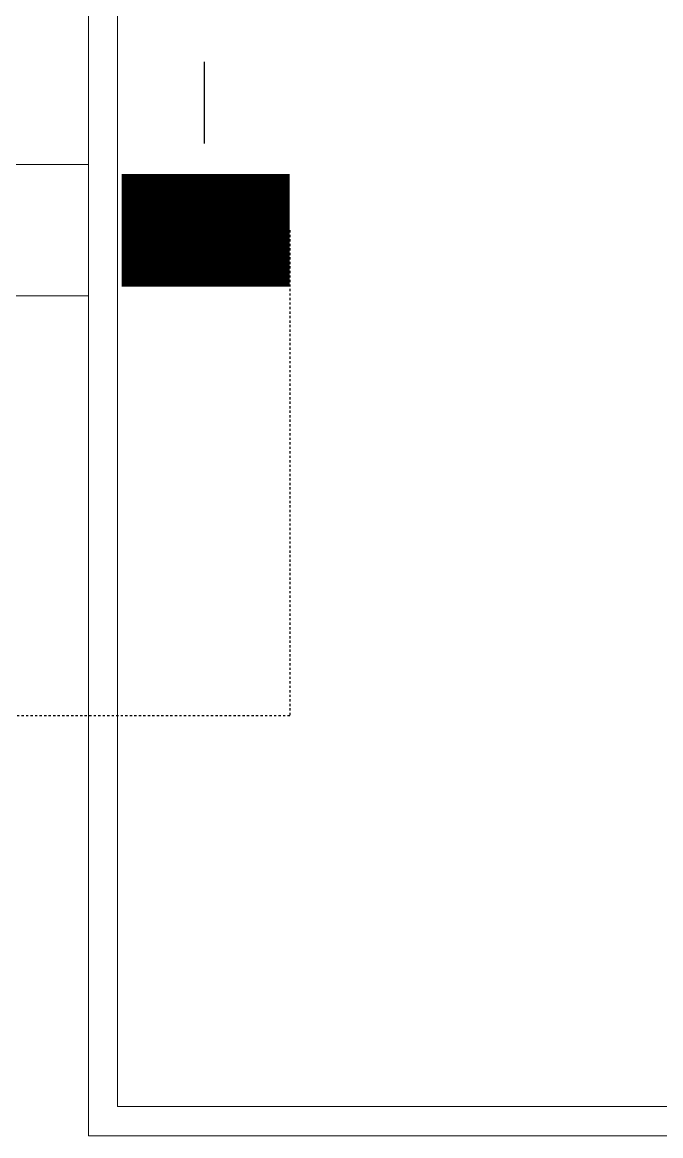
# Model space of a CAD drawing. Header units: feet. Extents: x -12372 to 90117, y -14865 to 4121.
# Drawn here: x 5031.17 to 5059.49, y 3657.78 to 3707.16 of the extents above; entities that cross this region are included whole.
import ezdxf

# ---------------------------------------------------------------- set-up
doc = ezdxf.new("R2010")
doc.units = ezdxf.units.FT
doc.header["$MEASUREMENT"] = 0
doc.linetypes.add('HIDDEN', pattern=[0.375, 0.25, -0.125])
for name, color, linetype in [('E-HARN-COMP', 8, 'Continuous'), ('E-TRNK-CABL-NEG', 6, 'HIDDEN'), ('Polarity-Text', 7, 'Continuous')]:
    doc.layers.add(name, color=color, linetype=linetype)

# ---------------------------------------------------------------- blocks, each defined once
blk = doc.blocks.new('A$C47dfd34d')
at = {"lineweight": 5}
for points in [[(4.12817, 0.41332), (4.12817, 0), (4.33316, 0), (4.33316, 0.41332)], [(4.12817, 0), (4.12817, 0.41332)], [(4.32649, 0.40665), (4.32649, 0.00667), (4.13483, 0.00667), (4.13483, 0.40665)], [(4.13483, 0.00667), (4.13483, 0.40665)]]:
    blk.add_lwpolyline(points, close=True, dxfattribs=at)
blk.add_lwpolyline([(4.12817, 0.19166), (4.09483, 0.19166), (4.09483, 0.17166), (4.0915, 0.17166), (4.0915, 0.19166), (4.09483, 0.19166), (4.09483, 0.22166), (4.12817, 0.22166)], dxfattribs=at)

msp = doc.modelspace()

# ---------------------------------------------------------------- linework, layer by layer
at = {"layer": 'E-HARN-COMP', "const_width": 5}
msp.add_lwpolyline([(5043.036, 3697.936), (5035.581, 3697.936)], dxfattribs=at)
at = {"layer": 'E-TRNK-CABL-NEG', "ltscale": 0.1}
msp.add_lwpolyline([(5043.036, 3697.936), (5043.036, 3676.401), (5009.733, 3676.401)], dxfattribs=at)
at = {"layer": 'Polarity-Text'}
msp.add_line((5039.231, 3705.401), (5039.231, 3701.781), dxfattribs=at)

# ---------------------------------------------------------------- block references
at = {"xscale": 194.318304, "yscale": 194.318304, "zscale": 194.318304}
msp.add_blockref('A$C47dfd34d', (4231.926, 3657.779), dxfattribs=at)

doc.saveas('drawing.dxf')
